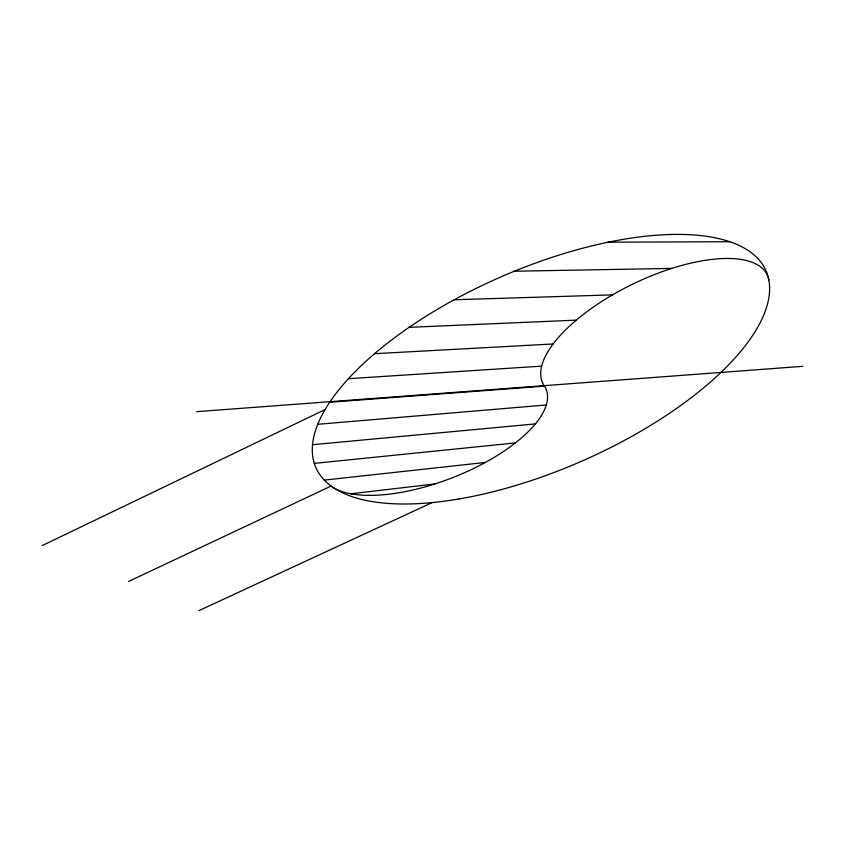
<?xml version="1.0" encoding="UTF-8"?>
<svg xmlns="http://www.w3.org/2000/svg" width="845" height="845" viewBox="0 0 845 845"><rect width="100%" height="100%" fill="white"/><g stroke="black" fill="none" stroke-linecap="round" stroke-linejoin="round"><path stroke-width="1.27" d="M42.25 545.564L325.145 409.529M128.556 581.466L331.071 486.065A119.589 48.165 -21.3 0 0 470.654 469.883A119.589 48.165 -21.3 0 0 544.201 385.658A124.595 50.045 -25.8 0 1 636.158 282.473A124.595 50.045 -25.8 0 1 768.802 279.853M198.807 610.692L432.133 502.595M350.812 493.797L434.911 483.942M324.279 480.108L485.315 462.447M314.308 463.377L515.365 442.928M312.544 444.702L535.688 423.873M317.794 424.296L546.261 404.987M196.589 411.663L802.75 366.318M329.719 402.262L544.507 386.133M348.457 378.708L541.708 366.128M374.557 353.696L553.2 343.968M409.117 327.332L576.322 320.139M454.145 299.764L612.54 294.873M514.235 271.224L671.669 268.414M607.904 242.198L730.069 241.723M458.687 499.015A245.641 100.608 -23.6 0 0 766.816 272.745A245.641 100.608 -23.6 0 0 397.308 335.708A245.641 100.608 -23.6 0 0 458.687 499.015"/></g></svg>
